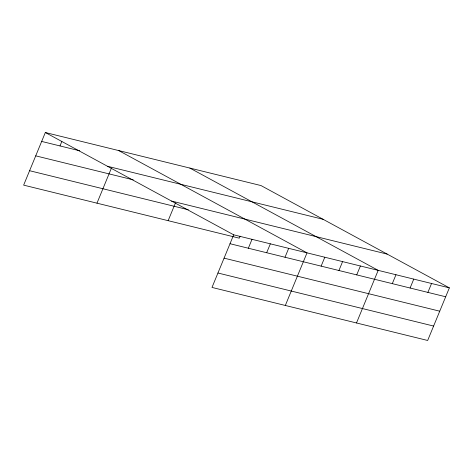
<?xml version="1.0" encoding="UTF-8"?>
<svg xmlns="http://www.w3.org/2000/svg" width="473" height="473" viewBox="0 0 473 473"><rect width="100%" height="100%" fill="white"/><g stroke="black" fill="none" stroke-linecap="round" stroke-linejoin="round"><path stroke-width="0.71" d="M449.35 287.868L233.686 234.815L211.999 287.43L427.663 340.477L449.35 287.868L261.001 185.57L45.337 132.523L23.65 185.132L239.314 238.185L240.124 236.216M60 145.932L61.833 141.48M96.977 203.171L111.48 167.986M168.146 220.678L175.483 202.876M248.349 248.23L252.014 239.326M266.677 252.742L270.349 243.837M285.012 257.247L288.678 248.343M285.325 305.469L307.012 252.854L118.664 150.556M321.132 266.133L324.803 257.229M338.928 270.509L342.594 261.604M356.719 274.89L360.391 265.986M356.494 322.976L378.181 270.361L189.833 168.063M392.3 283.64L395.972 274.736M410.097 288.016L413.763 279.111M427.888 292.391L431.559 283.487M41.665 141.427L79.736 150.792M107.489 166.277L323.154 219.324M35.723 155.848L133.244 179.835M171.528 201.06L387.192 254.107M29.598 170.712L188.325 209.752M230.014 243.719L445.678 296.772M224.072 258.146L439.736 311.193M217.947 273.01L433.611 326.057M45.337 132.523L233.686 234.815"/></g></svg>
